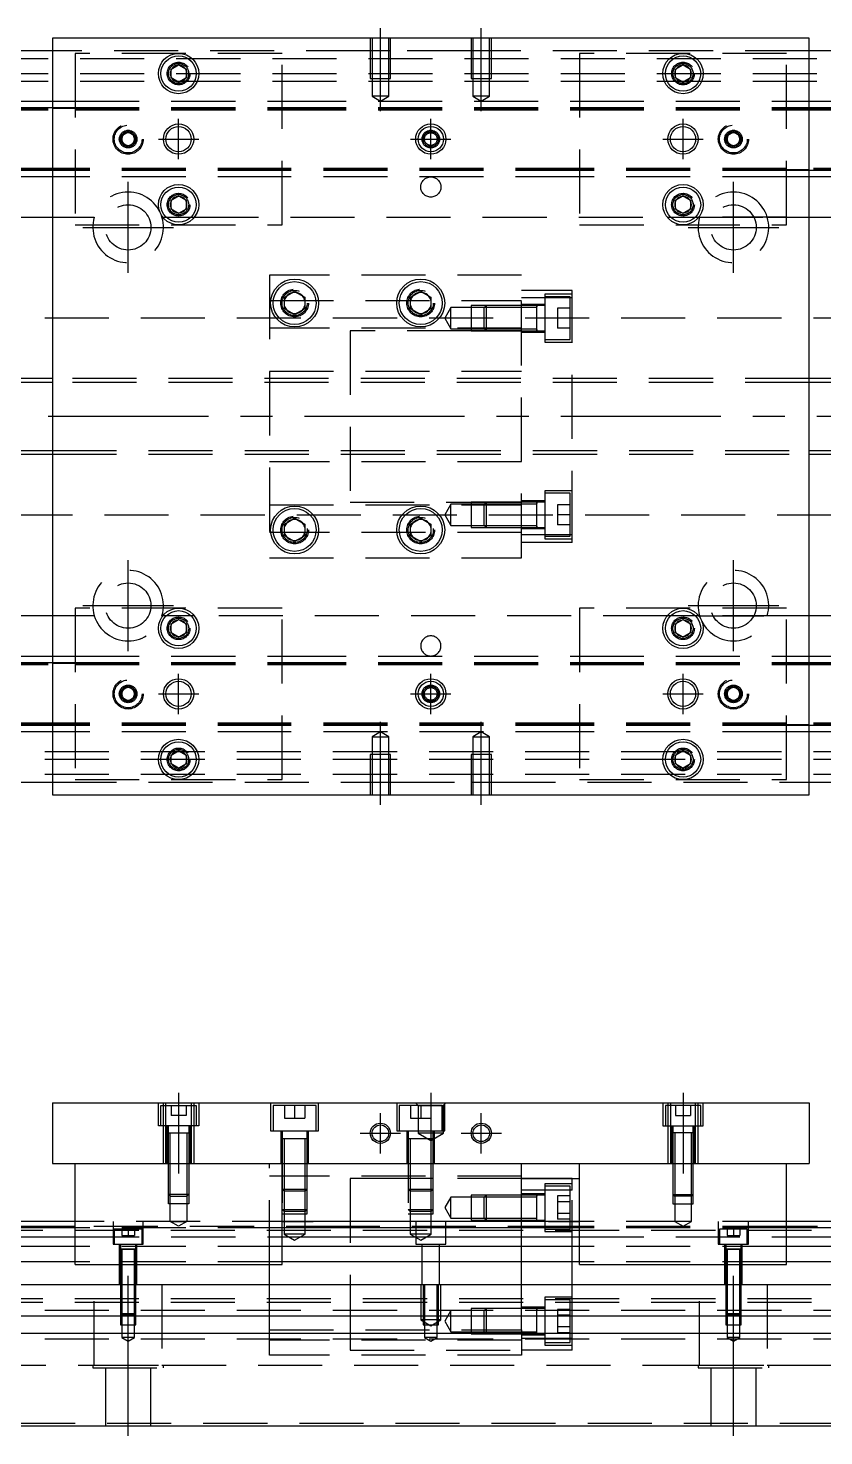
# Model space of a CAD drawing. Extents: x -10 to 728, y -248 to 77.
# Drawn here: x 180.2 to 337.9, y -202.1 to 77 of the extents above; entities that cross this region are included whole.
import ezdxf

# ---------------------------------------------------------------- set-up
doc = ezdxf.new("R2010")
doc.units = 0
doc.linetypes.add('CENTER', pattern=[50.8, 31.75, -6.35, 6.35, -6.35])
doc.linetypes.add('DASHED', pattern=[19.05, 12.7, -6.35])
doc.layers.get('0').update_dxf_attribs({"linetype": 'CONTINUOUS'})
doc.layers.add('CENTER', color=1, linetype='CENTER')

msp = doc.modelspace()

# ---------------------------------------------------------------- linework, layer by layer
at = {"color": 7, "linetype": 'CONTINUOUS'}
for p, q in [((185, 75), (185, -75)), ((335, 75), (185, 75)), ((335, -75), (335, 75)), ((185, 72.5), (0, 72.5)), ((520, 72.5), (335, 72.5)), ((208.5, 68.866026), (210, 69.73205)), ((208.5, 67.133974), (208.5, 68.866026)), ((210, 66.26795), (208.5, 67.133974)), ((210, 69.73205), (211.5, 68.866026)), ((211.5, 67.133974), (210, 66.26795)), ((211.5, 68.866026), (211.5, 67.133974)), ((308.5, 68.866026), (310, 69.73205)), ((308.5, 67.133974), (308.5, 68.866026)), ((310, 66.26795), (308.5, 67.133974)), ((310, 69.73205), (311.5, 68.866026)), ((311.5, 67.133974), (310, 66.26795)), ((311.5, 68.866026), (311.5, 67.133974)), ((0, 62.5), (185, 62.5)), ((335, 62.5), (520, 62.5)), ((0, 61.247728), (185, 61.247728)), ((335, 61.247728), (520, 61.247728)), ((185, 48.752272), (0, 48.752272)), ((185, 47.5), (0, 47.5)), ((520, 48.752272), (335, 48.752272)), ((520, 47.5), (335, 47.5)), ((208.5, 42.866026), (210, 43.73205)), ((208.5, 41.133974), (208.5, 42.866026)), ((210, 43.73205), (211.5, 42.866026)), ((211.5, 42.866026), (211.5, 41.133974)), ((308.5, 42.866026), (310, 43.73205)), ((308.5, 41.133974), (308.5, 42.866026)), ((310, 43.73205), (311.5, 42.866026)), ((311.5, 42.866026), (311.5, 41.133974)), ((86.708204, 39.5), (185, 39.5)), ((210, 40.26795), (208.5, 41.133974)), ((211.5, 41.133974), (210, 40.26795)), ((310, 40.26795), (308.5, 41.133974)), ((311.5, 41.133974), (310, 40.26795)), ((335, 39.5), (433.291796, 39.5)), ((231, 23.6547), (233, 24.809402)), ((231, 21.3453), (231, 23.6547)), ((233, 24.809402), (235, 23.6547)), ((235, 23.6547), (235, 21.3453)), ((256, 23.6547), (258, 24.809402)), ((256, 21.3453), (256, 23.6547)), ((258, 24.809402), (260, 23.6547)), ((260, 23.6547), (260, 21.3453)), ((233, 20.190598), (231, 21.3453)), ((235, 21.3453), (233, 20.190598)), ((258, 20.190598), (256, 21.3453)), ((260, 21.3453), (258, 20.190598)), ((278, 21.585572), (270.6, 21.585572)), ((270.6, 17.385572), (278, 17.385572)), ((185, 7.5), (40.5, 7.5)), ((470, 7.5), (335, 7.5)), ((40.5, -7.5), (185, -7.5)), ((335, -7.5), (470, -7.5)), ((278, -17.385572), (270.6, -17.385572)), ((231, -21.3453), (233, -20.190598)), ((231, -23.6547), (231, -21.3453)), ((233, -20.190598), (235, -21.3453)), ((235, -21.3453), (235, -23.6547)), ((256, -21.3453), (258, -20.190598)), ((256, -23.6547), (256, -21.3453)), ((258, -20.190598), (260, -21.3453)), ((260, -21.3453), (260, -23.6547)), ((270.6, -21.585572), (278, -21.585572)), ((233, -24.809402), (231, -23.6547)), ((235, -23.6547), (233, -24.809402)), ((258, -24.809402), (256, -23.6547)), ((260, -23.6547), (258, -24.809402)), ((185, -39.5), (86.708204, -39.5)), ((208.5, -41.133974), (210, -40.26795)), ((208.5, -42.866026), (208.5, -41.133974)), ((210, -40.26795), (211.5, -41.133974)), ((211.5, -41.133974), (211.5, -42.866026)), ((308.5, -41.133974), (310, -40.26795)), ((308.5, -42.866026), (308.5, -41.133974)), ((310, -40.26795), (311.5, -41.133974)), ((311.5, -41.133974), (311.5, -42.866026)), ((433.291796, -39.5), (335, -39.5)), ((210, -43.73205), (208.5, -42.866026)), ((211.5, -42.866026), (210, -43.73205)), ((310, -43.73205), (308.5, -42.866026)), ((311.5, -42.866026), (310, -43.73205)), ((0, -47.5), (185, -47.5)), ((0, -48.752272), (185, -48.752272)), ((335, -47.5), (520, -47.5)), ((335, -48.752272), (520, -48.752272)), ((185, -61.247728), (0, -61.247728)), ((520, -61.247728), (335, -61.247728)), ((185, -62.5), (0, -62.5)), ((520, -62.5), (335, -62.5)), ((208.5, -67.133974), (210, -66.26795)), ((210, -66.26795), (211.5, -67.133974)), ((308.5, -67.133974), (310, -66.26795)), ((310, -66.26795), (311.5, -67.133974)), ((208.5, -68.866026), (208.5, -67.133974)), ((210, -69.73205), (208.5, -68.866026)), ((211.5, -68.866026), (210, -69.73205)), ((211.5, -67.133974), (211.5, -68.866026)), ((308.5, -68.866026), (308.5, -67.133974)), ((310, -69.73205), (308.5, -68.866026)), ((311.5, -68.866026), (310, -69.73205)), ((311.5, -67.133974), (311.5, -68.866026)), ((0, -72.5), (185, -72.5)), ((335, -72.5), (520, -72.5)), ((185, -75), (335, -75)), ((185, -136.12), (185, -148.12)), ((185, -136.12), (335, -136.12)), ((335, -136.12), (335, -148.12)), ((185, -148.12), (335, -148.12)), ((189.5, -168.12), (189.5, -148.12)), ((230.5, -168.12), (230.5, -148.12)), ((278, -159.62), (278, -148.12)), ((289.5, -168.12), (289.5, -148.12)), ((330.5, -168.12), (330.5, -148.12)), ((278, -151.12), (289.5, -151.12)), ((189.5, -159.62), (0, -159.62)), ((189.5, -160.872272), (0, -160.872272)), ((289.5, -159.62), (230.5, -159.62)), ((289.5, -160.872272), (230.5, -160.872272)), ((520, -159.62), (330.5, -159.62)), ((520, -160.872272), (330.5, -160.872272)), ((0, -162.64668), (189.5, -162.64668)), ((189.5, -164.543076), (0, -164.543076)), ((230.5, -162.64668), (289.5, -162.64668)), ((289.5, -164.543076), (230.5, -164.543076)), ((330.5, -162.64668), (520, -162.64668)), ((520, -164.543076), (330.5, -164.543076)), ((189.5, -167.597372), (0, -167.597372)), ((189.5, -168.12), (230.5, -168.12)), ((289.5, -167.597372), (230.5, -167.597372)), ((289.5, -168.12), (330.5, -168.12)), ((520, -167.597372), (330.5, -167.597372)), ((0, -172.12), (520, -172.12)), ((520, -178.42), (0, -178.42)), ((520, -181.82), (0, -181.82)), ((0, -200.12), (520, -200.12))]:
    msp.add_line(p, q, dxfattribs=at)
at = {"color": 3, "linetype": 'DASHED'}
for p, q in [((248.000006, 75), (248.000006, 67)), ((248.35, 75), (248.35, 67)), ((251.65, 67), (251.65, 75)), ((251.999994, 67), (251.999994, 75)), ((268.000006, 75), (268.000006, 67)), ((268.35, 75), (268.35, 67)), ((271.65, 67), (271.65, 75)), ((271.999994, 67), (271.999994, 75)), ((0, 71), (520, 71)), ((248.000006, 72.5), (185, 72.5)), ((230.5, 72), (189.5, 72)), ((189.5, 72), (189.5, 38)), ((230.5, 38), (230.5, 72)), ((251.999994, 72.5), (248.000006, 72.5)), ((268.000006, 72.5), (251.999994, 72.5)), ((271.999994, 72.5), (268.000006, 72.5)), ((335, 72.5), (271.999994, 72.5)), ((330.5, 72), (289.5, 72)), ((289.5, 72), (289.5, 38)), ((330.5, 38), (330.5, 72)), ((0, 68), (520, 68)), ((211.973226, 68.326156), (212, 68)), ((248.000006, 67), (251.999994, 67)), ((248.35, 67), (248.35, 63.5)), ((251.65, 63.5), (251.65, 67)), ((268.000006, 67), (271.999994, 67)), ((268.35, 67), (268.35, 63.5)), ((271.65, 63.5), (271.65, 67)), ((308, 68), (308.023172, 68.30356)), ((0, 66.5), (520, 66.5)), ((185, 62.5), (189.5, 62.5)), ((189.5, 62.5), (230.5, 62.5)), ((230.5, 62.5), (289.5, 62.5)), ((251.65, 63.5), (248.35, 63.5)), ((248.35, 63.5), (250, 62.547372)), ((250, 62.547372), (251.65, 63.5)), ((271.65, 63.5), (268.35, 63.5)), ((268.35, 63.5), (270, 62.547372)), ((270, 62.547372), (271.65, 63.5)), ((289.5, 62.5), (330.5, 62.5)), ((330.5, 62.5), (335, 62.5)), ((0, 61.1147), (185, 61.1147)), ((0, 61.1), (189.5, 61.1)), ((0, 60.8), (189.5, 60.8)), ((185, 61.247728), (189.5, 61.247728)), ((185, 61.1147), (189.5, 61.1147)), ((189.5, 61.247728), (230.5, 61.247728)), ((189.5, 61.1147), (230.5, 61.1147)), ((189.5, 61.1), (230.5, 61.1)), ((189.5, 60.8), (230.5, 60.8)), ((230.5, 61.247728), (289.5, 61.247728)), ((230.5, 61.1147), (289.5, 61.1147)), ((230.5, 61.1), (289.5, 61.1)), ((230.5, 60.8), (289.5, 60.8)), ((289.5, 61.247728), (330.5, 61.247728)), ((289.5, 61.1147), (330.5, 61.1147)), ((289.5, 61.1), (330.5, 61.1)), ((289.5, 60.8), (330.5, 60.8)), ((330.5, 61.247728), (335, 61.247728)), ((330.5, 61.1147), (335, 61.1147)), ((330.5, 61.1), (520, 61.1)), ((330.5, 60.8), (520, 60.8)), ((335, 61.1147), (520, 61.1147)), ((198.75, 55.721688), (200, 56.443376)), ((200, 56.443376), (201.25, 55.721688)), ((318.75, 55.721688), (320, 56.443376)), ((320, 56.443376), (321.25, 55.721688)), ((198.5, 55), (198.52041, 55.24661)), ((198.75, 54.278312), (198.75, 55.721688)), ((200, 53.556624), (198.75, 54.278312)), ((201.25, 54.278312), (200, 53.556624)), ((201.25, 55.721688), (201.25, 54.278312)), ((318.5, 55), (318.52041, 55.24661)), ((318.75, 54.278312), (318.75, 55.721688)), ((320, 53.556624), (318.75, 54.278312)), ((321.25, 54.278312), (320, 53.556624)), ((321.25, 55.721688), (321.25, 54.278312)), ((189.5, 49.2), (0, 49.2)), ((189.5, 48.9), (0, 48.9)), ((185, 48.8853), (0, 48.8853)), ((189.5, 48.8853), (185, 48.8853)), ((189.5, 48.752272), (185, 48.752272)), ((189.5, 47.5), (185, 47.5)), ((230.5, 49.2), (189.5, 49.2)), ((230.5, 48.9), (189.5, 48.9)), ((230.5, 48.8853), (189.5, 48.8853)), ((230.5, 48.752272), (189.5, 48.752272)), ((230.5, 47.5), (189.5, 47.5)), ((289.5, 49.2), (230.5, 49.2)), ((289.5, 48.9), (230.5, 48.9)), ((289.5, 48.8853), (230.5, 48.8853)), ((289.5, 48.752272), (230.5, 48.752272)), ((289.5, 47.5), (230.5, 47.5)), ((330.5, 49.2), (289.5, 49.2)), ((330.5, 48.9), (289.5, 48.9)), ((330.5, 48.8853), (289.5, 48.8853)), ((330.5, 48.752272), (289.5, 48.752272)), ((330.5, 47.5), (289.5, 47.5)), ((520, 49.2), (330.5, 49.2)), ((520, 48.9), (330.5, 48.9)), ((335, 48.8853), (330.5, 48.8853)), ((335, 48.752272), (330.5, 48.752272)), ((335, 47.5), (330.5, 47.5)), ((520, 48.8853), (335, 48.8853)), ((211.973226, 42.326156), (212, 42)), ((311.973226, 42.326156), (312, 42)), ((185, 39.5), (193.291796, 39.5)), ((206.708204, 39.5), (206.877502, 39.5)), ((206.877502, 39.5), (207.55051, 39.5)), ((207.55051, 39.5), (212.44949, 39.5)), ((212.44949, 39.5), (213.122498, 39.5)), ((213.122498, 39.5), (306.877502, 39.5)), ((306.877502, 39.5), (307.55051, 39.5)), ((307.55051, 39.5), (312.44949, 39.5)), ((312.44949, 39.5), (313.122498, 39.5)), ((313.122498, 39.5), (330.5, 39.5)), ((330.5, 39.5), (313.291796, 39.5)), ((326.708204, 39.5), (335, 39.5)), ((189.5, 38), (230.5, 38)), ((289.5, 38), (330.5, 38)), ((228, 28), (228, -28)), ((278, 28), (228, 28)), ((278, -28), (278, 28)), ((228, 23), (278, 23)), ((230.5, 22.5), (230.512884, 22.753488)), ((255.5, 22.5), (255.52689, 22.865682)), ((288, 25), (278, 25)), ((288, 23.49468), (278, 23.49468)), ((282.6, 24.235572), (282.6, 14.735572)), ((288, 24.235572), (282.6, 24.235572)), ((287.6, 23.735572), (282.6, 23.735572)), ((287.6, 15.235572), (287.6, 23.735572)), ((288, 23.49468), (288, 25)), ((288, -23.49468), (288, 23.49468)), ((264, 21.585572), (262.787564, 19.485572)), ((264, 17.385572), (264, 21.585572)), ((268, 21.585572), (264, 21.585572)), ((268, 21.985566), (268, 16.985576)), ((271, 21.985566), (268, 21.985566)), ((270.6, 21.585572), (268, 21.585572)), ((271, 21.985572), (270.6, 21.585572)), ((270.6, 17.385572), (270.6, 21.585572)), ((278, 21.585572), (270.6, 21.585572)), ((271, 21.985572), (271, 16.985572)), ((278, 21.985566), (271, 21.985566)), ((282.6, 22.235572), (278, 22.235572)), ((281.005, 21.985572), (278, 21.98557)), ((281, 21.585572), (278, 21.585572)), ((282.6, 21.985572), (280.995, 21.985572)), ((281, 16.985566), (281, 21.985576)), ((281, 21.585572), (281, 21.985576)), ((281, 21.728174), (281, 21.985572)), ((281, 21.985572), (281, 21.728122)), ((281, 17.24302), (281, 21.728174)), ((281, 17.385572), (281, 21.585572)), ((285.1, 21.485572), (285.1, 19.485572)), ((287.6, 21.485572), (285.1, 21.485572)), ((520, 19.5), (61.969694, 19.5)), ((278, 17.5), (228, 17.5)), ((244, 17), (244, -17)), ((268, 17), (244, 17)), ((262.787564, 19.485572), (264, 17.385572)), ((264, 17.385572), (268, 17.385572)), ((268, 17.385572), (270.6, 17.385572)), ((278, 17), (268, 17)), ((268, 16.985576), (271, 16.985576)), ((270.6, 17.385572), (271, 16.985572)), ((270.6, 17.385572), (278, 17.385572)), ((271, 16.985576), (278, 16.985576)), ((278, 17.385572), (281, 17.385572)), ((278, 16.985574), (281.005, 16.985572)), ((280.995, 16.985572), (282.6, 16.985572)), ((281, 16.985566), (281, 17.385572)), ((281, 17.243038), (281, 16.985572)), ((281, 16.985572), (281, 17.24302)), ((287.6, 19.485572), (285.1, 19.485572)), ((285.1, 19.485572), (285.1, 17.485572)), ((287.6, 17.485572), (285.1, 17.485572)), ((278, 16.735572), (282.6, 16.735572)), ((282.6, 15.235572), (287.6, 15.235572)), ((282.6, 14.735572), (288, 14.735572)), ((228, 9), (278, 9)), ((335, 7.5), (185, 7.5)), ((335, 6.75), (185, 6.75)), ((185, -6.75), (335, -6.75)), ((185, -7.5), (335, -7.5)), ((278, -9), (228, -9)), ((282.6, -16.735572), (278, -16.735572)), ((282.6, -14.735572), (282.6, -24.235572)), ((288, -14.735572), (282.6, -14.735572)), ((287.6, -15.235572), (282.6, -15.235572)), ((287.6, -23.735572), (287.6, -15.235572)), ((61.969694, -19.5), (520, -19.5)), ((228, -17.5), (278, -17.5)), ((244, -17), (268, -17)), ((264, -17.385572), (262.787564, -19.485572)), ((262.787564, -19.485572), (264, -21.585572)), ((264, -21.585572), (264, -17.385572)), ((268, -17.385572), (264, -17.385572)), ((268, -16.985576), (268, -21.985566)), ((271, -16.985576), (268, -16.985576)), ((268, -17), (278, -17)), ((270.6, -17.385572), (268, -17.385572)), ((271, -16.985572), (270.6, -17.385572)), ((270.6, -21.585572), (270.6, -17.385572)), ((278, -17.385572), (270.6, -17.385572)), ((271, -16.985572), (271, -21.985572)), ((278, -16.985576), (271, -16.985576)), ((281.005, -16.985572), (278, -16.985574)), ((281, -17.385572), (278, -17.385572)), ((282.6, -16.985572), (280.995, -16.985572)), ((281, -21.985576), (281, -16.985566)), ((281, -21.985576), (281, -16.985566)), ((281, -17.385572), (281, -16.985566)), ((281, -17.24297), (281, -16.985572)), ((281, -16.985572), (281, -17.24302)), ((281, -21.728122), (281, -17.24297)), ((281, -21.585572), (281, -17.385572)), ((285.1, -17.485572), (285.1, -19.485572)), ((287.6, -17.485572), (285.1, -17.485572)), ((287.6, -19.485572), (285.1, -19.485572)), ((285.1, -19.485572), (285.1, -21.485572)), ((235.483582, -22.213962), (235.5, -22.5)), ((260.483582, -22.213962), (260.5, -22.5)), ((264, -21.585572), (268, -21.585572)), ((268, -21.585572), (270.6, -21.585572)), ((268, -21.985566), (271, -21.985566)), ((270.6, -21.585572), (271, -21.985572)), ((270.6, -21.585572), (278, -21.585572)), ((271, -21.985566), (278, -21.985566)), ((278, -21.585572), (281, -21.585572)), ((278, -21.98557), (281.005, -21.985572)), ((278, -22.235572), (282.6, -22.235572)), ((280.995, -21.985572), (282.6, -21.985572)), ((281, -21.985576), (281, -21.585572)), ((281, -21.728104), (281, -21.985572)), ((281, -21.985572), (281, -21.728122)), ((287.6, -21.485572), (285.1, -21.485572)), ((278, -23), (228, -23)), ((288, -23.49468), (278, -23.49468)), ((288, -25), (278, -25)), ((282.6, -23.735572), (287.6, -23.735572)), ((282.6, -24.235572), (288, -24.235572)), ((288, -25), (288, -23.49468)), ((228, -28), (278, -28)), ((189.5, -38), (189.5, -72)), ((230.5, -38), (189.5, -38)), ((230.5, -72), (230.5, -38)), ((289.5, -38), (289.5, -72)), ((330.5, -38), (289.5, -38)), ((330.5, -72), (330.5, -38)), ((193.291796, -39.5), (185, -39.5)), ((206.877502, -39.5), (206.708204, -39.5)), ((207.55051, -39.5), (206.877502, -39.5)), ((212.44949, -39.5), (207.55051, -39.5)), ((211.973226, -41.673844), (212, -42)), ((213.122498, -39.5), (212.44949, -39.5)), ((306.877502, -39.5), (213.122498, -39.5)), ((307.55051, -39.5), (306.877502, -39.5)), ((312.44949, -39.5), (307.55051, -39.5)), ((308, -42), (308.030168, -41.653934)), ((313.122498, -39.5), (312.44949, -39.5)), ((330.5, -39.5), (313.122498, -39.5)), ((313.291796, -39.5), (330.5, -39.5)), ((335, -39.5), (326.708204, -39.5)), ((0, -48.8853), (185, -48.8853)), ((0, -48.9), (189.5, -48.9)), ((0, -49.2), (189.5, -49.2)), ((185, -47.5), (189.5, -47.5)), ((185, -48.752272), (189.5, -48.752272)), ((185, -48.8853), (189.5, -48.8853)), ((189.5, -47.5), (230.5, -47.5)), ((189.5, -48.752272), (230.5, -48.752272)), ((189.5, -48.8853), (230.5, -48.8853)), ((189.5, -48.9), (230.5, -48.9)), ((189.5, -49.2), (230.5, -49.2)), ((230.5, -47.5), (289.5, -47.5)), ((230.5, -48.752272), (289.5, -48.752272)), ((230.5, -48.8853), (289.5, -48.8853)), ((230.5, -48.9), (289.5, -48.9)), ((230.5, -49.2), (289.5, -49.2)), ((289.5, -47.5), (330.5, -47.5)), ((289.5, -48.752272), (330.5, -48.752272)), ((289.5, -48.8853), (330.5, -48.8853)), ((289.5, -48.9), (330.5, -48.9)), ((289.5, -49.2), (330.5, -49.2)), ((330.5, -47.5), (335, -47.5)), ((330.5, -48.752272), (335, -48.752272)), ((330.5, -48.8853), (335, -48.8853)), ((330.5, -48.9), (520, -48.9)), ((330.5, -49.2), (520, -49.2)), ((335, -48.8853), (520, -48.8853)), ((198.5, -55), (198.52041, -54.75339)), ((198.75, -54.278312), (200, -53.556624)), ((198.75, -55.721688), (198.75, -54.278312)), ((200, -56.443376), (198.75, -55.721688)), ((200, -53.556624), (201.25, -54.278312)), ((201.25, -55.721688), (200, -56.443376)), ((201.25, -54.278312), (201.25, -55.721688)), ((318.75, -54.278312), (320, -53.556624)), ((318.75, -55.721688), (318.75, -54.278312)), ((320, -56.443376), (318.75, -55.721688)), ((320, -53.556624), (321.25, -54.278312)), ((321.25, -55.721688), (320, -56.443376)), ((321.25, -54.278312), (321.25, -55.721688)), ((321.477374, -54.74045), (321.5, -55)), ((189.5, -60.8), (0, -60.8)), ((189.5, -61.1), (0, -61.1)), ((185, -61.1147), (0, -61.1147)), ((189.5, -61.1147), (185, -61.1147)), ((189.5, -61.247728), (185, -61.247728)), ((230.5, -60.8), (189.5, -60.8)), ((230.5, -61.1), (189.5, -61.1)), ((230.5, -61.1147), (189.5, -61.1147)), ((230.5, -61.247728), (189.5, -61.247728)), ((289.5, -60.8), (230.5, -60.8)), ((289.5, -61.1), (230.5, -61.1)), ((289.5, -61.1147), (230.5, -61.1147)), ((289.5, -61.247728), (230.5, -61.247728)), ((330.5, -60.8), (289.5, -60.8)), ((330.5, -61.1), (289.5, -61.1)), ((330.5, -61.1147), (289.5, -61.1147)), ((330.5, -61.247728), (289.5, -61.247728)), ((520, -60.8), (330.5, -60.8)), ((520, -61.1), (330.5, -61.1)), ((335, -61.1147), (330.5, -61.1147)), ((335, -61.247728), (330.5, -61.247728)), ((520, -61.1147), (335, -61.1147)), ((189.5, -62.5), (185, -62.5)), ((230.5, -62.5), (189.5, -62.5)), ((289.5, -62.5), (230.5, -62.5)), ((250, -62.547372), (248.35, -63.5)), ((248.35, -63.5), (250, -63.5)), ((248.35, -63.5), (248.35, -67)), ((251.65, -63.5), (250, -62.547372)), ((250, -63.5), (251.65, -63.5)), ((251.65, -67), (251.65, -63.5)), ((270, -62.547372), (268.35, -63.5)), ((268.35, -63.5), (270, -63.5)), ((268.35, -63.5), (268.35, -67)), ((271.65, -63.5), (270, -62.547372)), ((270, -63.5), (271.65, -63.5)), ((271.65, -67), (271.65, -63.5)), ((330.5, -62.5), (289.5, -62.5)), ((335, -62.5), (330.5, -62.5)), ((520, -66.5), (0, -66.5)), ((520, -68), (0, -68)), ((208, -68), (208.023172, -67.69644)), ((251.999994, -67), (248.000006, -67)), ((248.000006, -67), (248.000006, -75)), ((248.35, -67), (248.35, -75)), ((251.65, -75), (251.65, -67)), ((251.999994, -75), (251.999994, -67)), ((271.999994, -67), (268.000006, -67)), ((268.000006, -67), (268.000006, -75)), ((268.35, -67), (268.35, -75)), ((271.65, -75), (271.65, -67)), ((271.999994, -75), (271.999994, -67)), ((308, -68), (308.023172, -67.69644)), ((520, -71), (0, -71)), ((185, -72.5), (248.000006, -72.5)), ((189.5, -72), (230.5, -72)), ((248.000006, -72.5), (251.999994, -72.5)), ((251.999994, -72.5), (268.000006, -72.5)), ((268.000006, -72.5), (271.999994, -72.5)), ((271.999994, -72.5), (335, -72.5)), ((289.5, -72), (330.5, -72)), ((206, -140.62), (206, -136.12)), ((206.5, -136.62), (213.5, -136.62)), ((206.5, -140.62), (206.5, -136.62)), ((207.000006, -136.62), (207.000006, -136.12)), ((207.000006, -140.62), (207.000006, -136.62)), ((207.5, -148.12), (207.5, -136.12)), ((208.5, -136.62), (208.5, -138.62)), ((210, -136.62), (210, -138.62)), ((211.5, -136.62), (211.5, -138.62)), ((212.5, -136.12), (212.5, -148.12)), ((212.999994, -136.12), (212.999994, -136.62)), ((212.999994, -136.62), (212.999994, -140.62)), ((213.5, -136.62), (213.5, -140.62)), ((214, -136.12), (214, -140.62)), ((228.25, -136.12), (228.25, -141.62)), ((237.25, -136.62), (228.75, -136.62)), ((228.75, -136.62), (228.75, -141.62)), ((231, -136.62), (231, -139.12)), ((233, -136.62), (233, -139.12)), ((235, -136.62), (235, -139.12)), ((237.25, -141.62), (237.25, -136.62)), ((237.75, -141.62), (237.75, -136.12)), ((253.25, -136.12), (253.25, -141.62)), ((262.25, -136.62), (253.75, -136.62)), ((253.75, -136.62), (253.75, -141.62)), ((256, -136.62), (256, -139.12)), ((257.5, -136.62), (257, -136.12)), ((257.5, -136.62), (257.5, -142.12)), ((257.5, -136.62), (262.5, -136.62)), ((258, -136.62), (258, -139.12)), ((260, -136.62), (260, -139.12)), ((262.25, -141.62), (262.25, -136.62)), ((262.5, -136.62), (263, -136.12)), ((262.5, -142.12), (262.5, -136.62)), ((262.75, -141.62), (262.75, -136.12)), ((306, -136.12), (306, -140.62)), ((313.5, -136.62), (306.5, -136.62)), ((306.5, -136.62), (306.5, -140.62)), ((307.000006, -136.12), (307.000006, -136.62)), ((307.000006, -136.62), (307.000006, -140.62)), ((307.5, -136.12), (307.5, -148.12)), ((308.5, -136.62), (308.5, -138.62)), ((310, -136.62), (310, -138.62)), ((311.5, -136.62), (311.5, -138.62)), ((312.5, -148.12), (312.5, -136.12)), ((312.999994, -136.62), (312.999994, -136.12)), ((312.999994, -140.62), (312.999994, -136.62)), ((313.5, -140.62), (313.5, -136.62)), ((314, -140.62), (314, -136.12)), ((210, -138.62), (208.5, -138.62)), ((211.5, -138.62), (210, -138.62)), ((231, -139.12), (233, -139.12)), ((233, -139.12), (235, -139.12)), ((256, -139.12), (258, -139.12)), ((258, -139.12), (260, -139.12)), ((308.5, -138.62), (310, -138.62)), ((310, -138.62), (311.5, -138.62)), ((214, -140.62), (206, -140.62)), ((207.000006, -148.12), (207.000006, -140.62)), ((207.75, -148.12), (207.75, -140.62)), ((207.999994, -142.02), (212.000006, -142.02)), ((207.999994, -142.02), (212.000006, -142.02)), ((207.999994, -142.02), (212.000006, -142.02)), ((208, -142.02), (208, -140.62)), ((208, -142.02), (208, -142.015)), ((208, -142.02), (208.216668, -142.02)), ((208, -142.025), (208, -142.02)), ((208, -148.12), (208, -142.02)), ((208.216668, -142.02), (211.783292, -142.02)), ((208.35, -148.12), (208.35, -142.02)), ((211.65, -142.02), (211.65, -148.12)), ((211.783292, -142.02), (212, -142.02)), ((212, -140.62), (212, -142.02)), ((212, -142.015), (212, -142.02)), ((212, -142.02), (212, -142.025)), ((212, -142.02), (212, -148.12)), ((212.25, -140.62), (212.25, -148.12)), ((212.999994, -140.62), (212.999994, -148.12)), ((228.25, -141.62), (237.75, -141.62)), ((230.25, -141.62), (230.25, -148.12)), ((230.5, -141.62), (230.5, -143.22)), ((235.5, -143.22), (235.5, -141.62)), ((235.75, -148.12), (235.75, -141.62)), ((253.25, -141.62), (262.75, -141.62)), ((255.25, -141.62), (255.25, -148.12)), ((255.5, -141.62), (255.5, -143.22)), ((262.5, -142.12), (257.5, -142.12)), ((257.5, -142.12), (260, -143.563376)), ((260, -143.563376), (262.5, -142.12)), ((260.5, -143.22), (260.5, -141.62)), ((260.75, -148.12), (260.75, -141.62)), ((306, -140.62), (314, -140.62)), ((307.000006, -140.62), (307.000006, -148.12)), ((307.75, -140.62), (307.75, -148.12)), ((312.000006, -142.02), (307.999994, -142.02)), ((312.000006, -142.02), (307.999994, -142.02)), ((312.000006, -142.02), (307.999994, -142.02)), ((308, -140.62), (308, -142.02)), ((308, -142.015), (308, -142.02)), ((308.216708, -142.02), (308, -142.02)), ((308, -142.02), (308, -142.025)), ((308, -142.02), (308, -148.12)), ((311.783332, -142.02), (308.216708, -142.02)), ((308.35, -142.02), (308.35, -148.12)), ((311.65, -148.12), (311.65, -142.02)), ((312, -142.02), (311.783332, -142.02)), ((312, -142.02), (312, -140.62)), ((312, -142.02), (312, -142.015)), ((312, -142.025), (312, -142.02)), ((312, -148.12), (312, -142.02)), ((312.25, -148.12), (312.25, -140.62)), ((312.999994, -148.12), (312.999994, -140.62)), ((235.500006, -143.22), (230.499994, -143.22)), ((230.5, -143.215), (230.5, -143.22)), ((230.757468, -143.22), (230.5, -143.22)), ((230.5, -143.22), (230.5, -143.225)), ((230.5, -143.22), (230.500006, -158.12)), ((235.242552, -143.22), (230.757468, -143.22)), ((230.9, -143.22), (230.9, -148.12)), ((235.1, -148.12), (235.1, -143.22)), ((235.5, -143.22), (235.242552, -143.22)), ((235.5, -143.22), (235.5, -143.215)), ((235.5, -143.225), (235.5, -143.22)), ((235.5, -148.12), (235.5, -143.22)), ((260.500006, -143.22), (255.499994, -143.22)), ((255.5, -143.215), (255.5, -143.22)), ((255.757468, -143.22), (255.5, -143.22)), ((255.5, -143.22), (255.5, -143.225)), ((255.5, -143.22), (255.500006, -158.12)), ((260.242552, -143.22), (255.757468, -143.22)), ((255.9, -143.22), (255.9, -148.12)), ((260.1, -148.12), (260.1, -143.22)), ((260.5, -143.22), (260.242552, -143.22)), ((260.5, -143.22), (260.5, -143.215)), ((260.5, -143.225), (260.5, -143.22)), ((260.5, -148.12), (260.5, -143.22)), ((208, -154.27), (208, -148.12)), ((208.000006, -154.270006), (208.000006, -148.12)), ((208.35, -154.62), (208.35, -148.12)), ((211.65, -148.12), (211.65, -154.62)), ((211.999994, -148.12), (211.999994, -154.270006)), ((212, -148.12), (212, -154.27)), ((228, -168.12), (228, -148.12)), ((278, -150.62), (228, -150.62)), ((230.9, -148.12), (230.9, -153.62)), ((235.1, -153.62), (235.1, -148.12)), ((235.499994, -153.220006), (235.499994, -148.12)), ((235.5, -153.22), (235.5, -148.12)), ((255.9, -148.12), (255.9, -153.62)), ((260.1, -153.62), (260.1, -148.12)), ((260.499994, -153.220006), (260.499994, -148.12)), ((260.5, -153.22), (260.5, -148.12)), ((308, -148.12), (308, -154.27)), ((308.000006, -148.12), (308.000006, -154.270006)), ((308.35, -148.12), (308.35, -154.62)), ((311.65, -154.62), (311.65, -148.12)), ((311.999994, -154.270006), (311.999994, -148.12)), ((312, -154.27), (312, -148.12)), ((230.5, -153.22), (235.5, -153.22)), ((230.5, -153.22), (230.9, -153.62)), ((235.1, -153.62), (235.5, -153.22)), ((235.499994, -158.12), (235.499994, -153.220006)), ((244, -151.12), (244, -181.82)), ((255.5, -151.12), (244, -151.12)), ((255.9, -151.12), (255.5, -151.12)), ((255.5, -153.22), (260.5, -153.22)), ((255.5, -153.22), (255.9, -153.62)), ((260.1, -151.12), (255.9, -151.12)), ((260.5, -151.12), (260.1, -151.12)), ((260.1, -153.62), (260.5, -153.22)), ((260.499994, -158.12), (260.499994, -153.220006)), ((278, -151.12), (260.5, -151.12)), ((283, -151.12), (278, -151.12)), ((283, -153.423062), (278, -153.423062)), ((282.6, -152.12), (282.6, -161.62)), ((288, -152.12), (282.6, -152.12)), ((283, -152.62), (282.6, -152.62)), ((283.35, -151.12), (283, -151.12)), ((283.35, -152.62), (283, -152.62)), ((283.35, -153.423062), (283, -153.423062)), ((286.65, -151.12), (283.35, -151.12)), ((286.65, -152.62), (283.35, -152.62)), ((286.65, -153.423062), (283.35, -153.423062)), ((287, -151.12), (286.65, -151.12)), ((287, -152.62), (286.65, -152.62)), ((287, -153.423062), (286.65, -153.423062)), ((288, -151.12), (287, -151.12)), ((287.6, -152.62), (287, -152.62)), ((288, -153.423062), (287, -153.423062)), ((287.6, -161.12), (287.6, -152.62)), ((288, -153.423062), (288, -151.12)), ((288, -168.12), (288, -153.423062)), ((212, -154.27), (208, -154.27)), ((208.35, -154.62), (208, -154.27)), ((208.000006, -156.12), (208.000006, -154.270006)), ((211.999994, -156.12), (208.000006, -156.12)), ((208.35, -154.62), (211.65, -154.62)), ((208.35, -156.12), (208.35, -154.62)), ((208.35, -159.62), (208.35, -156.12)), ((212, -154.27), (211.65, -154.62)), ((211.65, -154.62), (211.65, -156.12)), ((211.65, -156.12), (211.65, -159.62)), ((211.999994, -154.270006), (211.999994, -156.12)), ((235.1, -153.62), (230.9, -153.62)), ((230.9, -153.62), (230.9, -158.12)), ((235.1, -158.12), (235.1, -153.62)), ((260.1, -153.62), (255.9, -153.62)), ((255.9, -153.62), (255.9, -158.12)), ((260.1, -158.12), (260.1, -153.62)), ((264, -154.77), (262.787564, -156.87)), ((264, -158.97), (264, -154.77)), ((268, -154.77), (264, -154.77)), ((268, -154.370006), (268, -159.369994)), ((270.999994, -154.370006), (268, -154.370006)), ((270.6, -154.77), (268, -154.77)), ((271, -154.37), (270.6, -154.77)), ((270.6, -158.97), (270.6, -154.77)), ((278, -154.77), (270.6, -154.77)), ((278, -154.370006), (270.999994, -154.370006)), ((271, -154.37), (271, -159.37)), ((278, -154.37), (271, -154.37)), ((282.6, -154.12), (278, -154.12)), ((281.005, -154.37), (278, -154.37)), ((281, -154.77), (278, -154.77)), ((282.6, -154.37), (280.995, -154.37)), ((281, -154.77), (281, -154.369994)), ((281, -156.87), (281, -154.369994)), ((281, -159.370006), (281, -154.369994)), ((281, -154.627468), (281, -154.37)), ((281, -154.37), (281, -154.627448)), ((281, -154.627468), (281, -154.37)), ((281, -156.719954), (281, -154.627468)), ((281, -158.97), (281, -154.77)), ((285.1, -154.560598), (285.1, -155.7153)), ((287.6, -154.560598), (285.1, -154.560598)), ((285.1, -155.7153), (285.1, -158.0247)), ((287.6, -155.7153), (285.1, -155.7153)), ((308, -154.27), (312, -154.27)), ((308, -154.27), (308.35, -154.62)), ((308.000006, -154.270006), (308.000006, -156.12)), ((308.000006, -156.12), (311.999994, -156.12)), ((311.65, -154.62), (308.35, -154.62)), ((308.35, -154.62), (308.35, -156.12)), ((308.35, -156.12), (308.35, -159.62)), ((311.65, -154.62), (312, -154.27)), ((311.65, -156.12), (311.65, -154.62)), ((311.65, -159.62), (311.65, -156.12)), ((311.999994, -156.12), (311.999994, -154.270006)), ((230.5, -157.22), (235.5, -157.22)), ((230.5, -157.22), (230.9, -157.62)), ((230.500006, -158.12), (235.499994, -158.12)), ((235.1, -157.62), (230.9, -157.62)), ((230.9, -158.12), (230.9, -162.12)), ((235.1, -157.62), (235.5, -157.22)), ((235.1, -162.12), (235.1, -158.12)), ((255.5, -157.22), (260.5, -157.22)), ((255.5, -157.22), (255.9, -157.62)), ((255.500006, -158.12), (260.499994, -158.12)), ((260.1, -157.62), (255.9, -157.62)), ((255.9, -158.12), (255.9, -162.12)), ((260.1, -157.62), (260.5, -157.22)), ((260.1, -162.12), (260.1, -158.12)), ((262.787564, -156.87), (264, -158.97)), ((264, -158.97), (268, -158.97)), ((268, -158.97), (270.6, -158.97)), ((270.6, -158.97), (278, -158.97)), ((270.6, -158.97), (271, -159.37)), ((270.6, -158.97), (278, -158.97)), ((278, -158.97), (281, -158.97)), ((281, -159.112552), (281, -156.719954)), ((281, -159.370006), (281, -158.97)), ((287.6, -158.0247), (285.1, -158.0247)), ((285.1, -158.0247), (285.1, -159.179402)), ((37.0075, -161.37), (470.0025, -161.37)), ((189.5, -160.62), (40.5, -160.62)), ((233.35, -159.62), (189.5, -159.62)), ((244, -160.62), (189.5, -160.62)), ((230.5, -160.872272), (189.5, -160.872272)), ((197, -159.62), (197, -164.12)), ((202.75, -161.12), (197.25, -161.12)), ((197.25, -161.12), (197.25, -164.12)), ((198.75, -161.12), (198.75, -162.42)), ((200, -161.12), (200, -162.42)), ((201.25, -161.12), (201.25, -162.42)), ((202.75, -164.12), (202.75, -161.12)), ((203, -164.12), (203, -159.62)), ((208.35, -159.62), (211.65, -159.62)), ((210, -160.572628), (208.35, -159.62)), ((211.65, -159.62), (210, -160.572628)), ((230.5, -159.62), (236.65, -159.62)), ((236.65, -159.62), (233.35, -159.62)), ((288, -160.62), (244, -160.62)), ((257, -159.62), (257, -164.12)), ((263, -164.12), (263, -159.62)), ((268, -159.369994), (271, -159.369994)), ((271, -159.369994), (278, -159.369994)), ((271, -159.37), (278, -159.369998)), ((278, -159.369998), (281.005, -159.37)), ((278, -172.12), (278, -159.62)), ((280.995, -159.37), (282.6, -159.37)), ((281, -159.37), (281, -159.112552)), ((282.6, -161.12), (287.6, -161.12)), ((282.6, -161.62), (288, -161.62)), ((283.35, -159.62), (289.5, -159.62)), ((287.6, -159.179402), (285.1, -159.179402)), ((330.5, -159.62), (286.65, -159.62)), ((330.5, -160.62), (288, -160.62)), ((330.5, -160.872272), (289.5, -160.872272)), ((311.65, -159.62), (308.35, -159.62)), ((308.35, -159.62), (310, -160.572628)), ((310, -160.572628), (311.65, -159.62)), ((317, -159.62), (317, -164.12)), ((322.75, -161.12), (317.25, -161.12)), ((317.25, -161.12), (317.25, -164.12)), ((318.75, -161.12), (318.75, -162.42)), ((320, -161.12), (320, -162.42)), ((321.25, -161.12), (321.25, -162.42)), ((322.75, -164.12), (322.75, -161.12)), ((323, -164.12), (323, -159.62)), ((470.005, -160.62), (330.5, -160.62)), ((189.5, -162.64668), (230.5, -162.64668)), ((230.5, -164.543076), (189.5, -164.543076)), ((197, -164.12), (203, -164.12)), ((198.25, -164.12), (198.25, -172.12)), ((198.5, -164.12), (198.5, -165.12)), ((198.75, -162.42), (200, -162.42)), ((200, -162.42), (201.25, -162.42)), ((201.5, -165.12), (201.5, -164.12)), ((201.75, -172.12), (201.75, -164.12)), ((235.1, -162.12), (230.9, -162.12)), ((230.9, -162.12), (233, -163.332436)), ((233, -163.332436), (235.1, -162.12)), ((260.1, -162.12), (255.9, -162.12)), ((255.9, -162.12), (258, -163.332436)), ((257, -164.12), (263, -164.12)), ((258, -163.332436), (260.1, -162.12)), ((258.25, -164.12), (258.25, -172.12)), ((261.75, -172.12), (261.75, -164.12)), ((289.5, -162.64668), (330.5, -162.64668)), ((330.5, -164.543076), (289.5, -164.543076)), ((317, -164.12), (323, -164.12)), ((318.25, -164.12), (318.25, -172.12)), ((318.5, -164.12), (318.5, -165.12)), ((318.75, -162.42), (320, -162.42)), ((320, -162.42), (321.25, -162.42)), ((321.5, -165.12), (321.5, -164.12)), ((321.75, -172.12), (321.75, -164.12)), ((201.500006, -165.12), (198.499994, -165.12)), ((199.998804, -165.12), (198.499994, -165.12)), ((201.500006, -165.12), (198.499994, -165.12)), ((198.5, -165.115), (198.5, -165.12)), ((198.5, -165.12), (198.62467, -165.12)), ((198.624678, -165.12), (198.5, -165.12)), ((198.5, -165.12), (198.5, -165.125)), ((198.5, -165.12), (198.5, -172.12)), ((198.62467, -165.12), (201.375392, -165.12)), ((199.998804, -165.12), (198.624678, -165.12)), ((198.75, -165.12), (198.75, -172.12)), ((201.500006, -165.12), (199.998804, -165.12)), ((201.37533, -165.12), (199.998804, -165.12)), ((201.25, -172.12), (201.25, -165.12)), ((201.5, -165.12), (201.37533, -165.12)), ((201.375392, -165.12), (201.5, -165.12)), ((201.5, -165.12), (201.5, -165.115)), ((201.5, -165.125), (201.5, -165.12)), ((201.5, -172.12), (201.5, -165.12)), ((321.500006, -165.12), (318.499994, -165.12)), ((319.998804, -165.12), (318.499994, -165.12)), ((318.5, -165.115), (318.5, -165.12)), ((318.5, -165.12), (318.62467, -165.12)), ((318.624678, -165.12), (318.5, -165.12)), ((318.5, -165.12), (318.5, -172.12)), ((318.5, -165.12), (318.5, -165.125)), ((318.62467, -165.12), (321.375392, -165.12)), ((319.998804, -165.12), (318.624678, -165.12)), ((318.75, -165.12), (318.75, -172.12)), ((321.500006, -165.12), (319.998804, -165.12)), ((321.37533, -165.12), (319.998804, -165.12)), ((321.25, -172.12), (321.25, -165.12)), ((321.5, -165.12), (321.37533, -165.12)), ((321.375392, -165.12), (321.5, -165.12)), ((321.5, -165.12), (321.5, -165.115)), ((321.5, -172.12), (321.5, -165.12)), ((321.5, -165.125), (321.5, -165.12)), ((230.5, -167.597372), (189.5, -167.597372)), ((228, -172.12), (228, -168.12)), ((288, -172.12), (288, -168.12)), ((330.5, -167.597372), (289.5, -167.597372)), ((193.291796, -188.12), (193.291796, -172.12)), ((198.5, -172.12), (198.5, -177.87)), ((198.500006, -172.12), (198.500002, -177.87)), ((198.75, -172.12), (198.75, -178.12)), ((201.25, -178.12), (201.25, -172.12)), ((201.499998, -177.87), (201.499994, -172.12)), ((201.5, -177.87), (201.5, -172.12)), ((206.708204, -172.12), (206.708204, -188.12)), ((228, -178.42), (228, -172.12)), ((258, -172.12), (258, -179.12)), ((258.500006, -172.12), (258.500006, -178.42)), ((258.75, -172.12), (258.75, -180.12)), ((261.25, -180.12), (261.25, -172.12)), ((261.499994, -178.42), (261.499994, -172.12)), ((262, -179.12), (262, -172.12)), ((278, -178.42), (278, -172.12)), ((288, -178.42), (288, -172.12)), ((313.291796, -188.12), (313.291796, -172.12)), ((318.5, -172.12), (318.5, -177.87)), ((318.500006, -172.12), (318.500002, -177.87)), ((318.75, -172.12), (318.75, -178.12)), ((321.25, -178.12), (321.25, -172.12)), ((321.499998, -177.87), (321.499994, -172.12)), ((321.5, -177.87), (321.5, -172.12)), ((326.708204, -172.12), (326.708204, -188.12)), ((37.0075, -174.87), (470.0025, -174.87)), ((37.0075, -175.62), (470.0025, -175.62)), ((282.6, -174.62), (282.6, -184.12)), ((288, -174.62), (282.6, -174.62)), ((287.6, -175.12), (282.6, -175.12)), ((287.6, -178.42), (287.6, -175.12)), ((520, -177.27), (0, -177.27)), ((198.5, -177.87), (201.5, -177.87)), ((198.5, -177.87), (198.75, -178.12)), ((198.500002, -177.87), (198.500006, -178.42)), ((198.500006, -178.42), (198.500006, -180.12)), ((201.25, -178.12), (198.75, -178.12)), ((198.75, -178.12), (198.75, -180.12)), ((201.25, -178.12), (201.5, -177.87)), ((201.25, -180.12), (201.25, -178.12)), ((201.499994, -178.42), (201.499998, -177.87)), ((201.499994, -180.12), (201.499994, -178.42)), ((228, -181.12), (228, -178.42)), ((258.500006, -178.42), (258.500006, -180.12)), ((261.499994, -180.12), (261.499994, -178.42)), ((264, -177.27), (262.787564, -179.37)), ((264, -181.47), (264, -177.27)), ((271, -176.870002), (268, -176.870006)), ((268, -176.870006), (268, -181.82)), ((271, -176.87), (270.6, -177.27)), ((270.6, -181.47), (270.6, -177.27)), ((271, -176.87), (271, -181.82)), ((278, -176.87), (271, -176.87)), ((278, -176.870006), (271, -176.870002)), ((282.6, -176.62), (278, -176.62)), ((281.005, -176.87), (278, -176.87)), ((278, -181.12), (278, -178.42)), ((282.6, -176.87), (280.995, -176.87)), ((281, -179.37), (281, -176.869994)), ((281, -181.870006), (281, -176.869994)), ((281, -177.27), (281, -176.869994)), ((281, -176.87), (281, -177.127448)), ((281, -177.127468), (281, -176.87)), ((281, -177.127468), (281, -176.87)), ((281, -178.41994), (281, -177.127468)), ((281, -178.42), (281, -177.27)), ((281, -179.219954), (281, -178.41994)), ((281, -181.47), (281, -178.42)), ((285.1, -177.060598), (285.1, -178.2153)), ((287.6, -177.060598), (285.1, -177.060598)), ((285.1, -178.2153), (285.1, -180.5247)), ((287.6, -178.2153), (285.1, -178.2153)), ((287.6, -181.82), (287.6, -178.42)), ((288, -181.82), (288, -178.42)), ((318.5, -177.87), (321.5, -177.87)), ((318.5, -177.87), (318.75, -178.12)), ((318.500002, -177.87), (318.500006, -178.42)), ((318.500006, -178.42), (318.500006, -180.12)), ((321.25, -178.12), (318.75, -178.12)), ((318.75, -178.12), (318.75, -180.12)), ((321.25, -178.12), (321.5, -177.87)), ((321.25, -180.12), (321.25, -178.12)), ((321.499994, -178.42), (321.499998, -177.87)), ((321.499994, -180.12), (321.499994, -178.42)), ((198.500006, -180.12), (201.499994, -180.12)), ((198.75, -180.12), (198.75, -182.62)), ((201.25, -182.62), (201.25, -180.12)), ((228, -181.12), (278, -181.12)), ((228, -181.82), (228, -181.12)), ((262, -179.12), (258, -179.12)), ((258, -179.12), (260, -180.2747)), ((258.500006, -180.12), (261.499994, -180.12)), ((258.75, -180.12), (258.75, -182.62)), ((260, -180.2747), (262, -179.12)), ((261.25, -182.62), (261.25, -180.12)), ((262.787564, -179.37), (264, -181.47)), ((278, -181.12), (278, -181.82)), ((281, -181.612552), (281, -179.219954)), ((285.1, -180.5247), (285.1, -181.679402)), ((287.6, -180.5247), (285.1, -180.5247)), ((318.500006, -180.12), (321.499994, -180.12)), ((318.75, -180.12), (318.75, -182.62)), ((321.25, -182.62), (321.25, -180.12)), ((520, -182.97), (0, -182.97)), ((201.25, -182.62), (198.75, -182.62)), ((198.75, -182.62), (200, -183.341688)), ((200, -183.341688), (201.25, -182.62)), ((228, -186.12), (228, -181.82)), ((278, -183.128332), (228, -183.128332)), ((244, -181.82), (244, -185.12)), ((261.25, -182.62), (258.75, -182.62)), ((258.75, -182.62), (260, -183.341688)), ((260, -183.341688), (261.25, -182.62)), ((264, -181.47), (268, -181.47)), ((268, -181.47), (270.6, -181.47)), ((268, -181.82), (268, -181.869994)), ((268, -181.869994), (271, -181.869998)), ((270.6, -181.47), (278, -181.47)), ((270.6, -181.47), (270.95, -181.82)), ((270.95, -181.82), (271, -181.87)), ((271, -181.82), (271, -181.87)), ((271, -181.869998), (278, -181.869994)), ((271, -181.87), (278, -181.87)), ((278, -181.47), (281, -181.47)), ((278, -181.82), (278, -186.12)), ((278, -181.87), (281, -181.87)), ((278, -182.12), (282.6, -182.12)), ((288, -182.816938), (278, -182.816938)), ((280.995, -181.87), (281, -181.87)), ((281, -181.82), (281, -181.47)), ((281, -181.82059), (281, -181.612552)), ((281, -181.870006), (281, -181.82)), ((281, -181.87), (281, -181.82059)), ((281, -181.87), (282.6, -181.87)), ((281, -181.87), (281.005, -181.87)), ((282.6, -183.62), (287.6, -183.62)), ((282.6, -184.12), (288, -184.12)), ((287.6, -181.679402), (285.1, -181.679402)), ((287.6, -183.62), (287.6, -181.82)), ((288, -182.816938), (288, -181.82)), ((288, -185.12), (288, -182.816938)), ((321.25, -182.62), (318.75, -182.62)), ((318.75, -182.62), (320, -183.341688)), ((320, -183.341688), (321.25, -182.62)), ((278, -186.12), (228, -186.12)), ((244, -185.12), (278, -185.12)), ((288, -185.12), (278, -185.12)), ((56.708204, -188.12), (193.291796, -188.12)), ((193, -188.12), (193, -188.62)), ((193, -188.62), (207, -188.62)), ((193.291796, -188.12), (206.708204, -188.12)), ((195.5, -188.62), (195.5, -200.12)), ((204.5, -200.12), (204.5, -188.62)), ((206.708204, -188.12), (313.291796, -188.12)), ((207, -188.62), (207, -188.12)), ((313, -188.12), (313, -188.62)), ((313, -188.62), (327, -188.62)), ((313.291796, -188.12), (326.708204, -188.12)), ((315.5, -188.62), (315.5, -200.12)), ((324.5, -200.12), (324.5, -188.62)), ((326.708204, -188.12), (463.291796, -188.12)), ((327, -188.62), (327, -188.12)), ((62.499994, -199.62), (520, -199.62))]:
    msp.add_line(p, q, dxfattribs=at)
at = {"color": 3, "linetype": 'CONTINUOUS'}
for p, q in [((185, 6.75), (40.5, 6.75)), ((470, 6.75), (335, 6.75)), ((40.5, -6.75), (185, -6.75)), ((335, -6.75), (470, -6.75))]:
    msp.add_line(p, q, dxfattribs=at)
at = {"color": 7, "linetype": 'CONTINUOUS'}
for centre, radius in [((210, 68), 4), ((210, 68), 3.5), ((310, 68), 4), ((310, 68), 3.5), ((210, 55), 2.5), ((260, 55), 3), ((260, 55), 2.5), ((310, 55), 2.5), ((210, 42), 4), ((210, 42), 3.5), ((310, 42), 4), ((310, 42), 3.5), ((233, 22.5), 4.75), ((233, 22.5), 4.25), ((258, 22.5), 4.75), ((258, 22.5), 4.25), ((233, -22.5), 4.75), ((233, -22.5), 4.25), ((258, -22.5), 4.75), ((258, -22.5), 4.25), ((210, -42), 4), ((210, -42), 3.5), ((310, -42), 4), ((310, -42), 3.5), ((210, -55), 2.5), ((260, -55), 3), ((260, -55), 2.5), ((310, -55), 2.5), ((210, -68), 4), ((310, -68), 4), ((210, -68), 3.5), ((310, -68), 3.5), ((250, -142.12), 1.65), ((270, -142.12), 1.65)]:
    msp.add_circle(centre, radius, dxfattribs=at)
at = {"color": 3, "linetype": 'DASHED'}
for centre, radius in [((210, 68), 2.25), ((210, 68), 2), ((310, 68), 2.25), ((310, 68), 2), ((200, 55), 3), ((200, 55), 2.75), ((200, 55), 1.75), ((200, 55), 1.5), ((260, 55), 1.75), ((260, 55), 1.5), ((260, 55), 1.25), ((320, 55), 3), ((320, 55), 2.75), ((320, 55), 1.75), ((320, 55), 1.5), ((260, 45.5), 2), ((200, 37.5), 4.5), ((210, 42), 2.25), ((210, 42), 2), ((310, 42), 2.25), ((310, 42), 2), ((320, 37.5), 4.5), ((233, 22.5), 2.75), ((258, 22.5), 2.75), ((233, 22.5), 2.5), ((258, 22.5), 2.5), ((233, -22.5), 2.75), ((233, -22.5), 2.5), ((258, -22.5), 2.75), ((258, -22.5), 2.5), ((200, -37.5), 4.5), ((320, -37.5), 4.5), ((210, -42), 2.25), ((210, -42), 2), ((310, -42), 2.25), ((310, -42), 2), ((200, -55), 3), ((200, -55), 2.75), ((320, -55), 3), ((320, -55), 2.75), ((200, -55), 1.75), ((200, -55), 1.5), ((260, -55), 1.75), ((260, -55), 1.5), ((260, -55), 1.25), ((320, -55), 1.75), ((320, -55), 1.5), ((210, -68), 2.25), ((210, -68), 2), ((310, -68), 2.25), ((310, -68), 2)]:
    msp.add_circle(centre, radius, dxfattribs=at)
at = {"color": 3, "linetype": 'CONTINUOUS'}
for centre, radius in [((210, 55), 3), ((310, 55), 3), ((210, -55), 3), ((310, -55), 3), ((250, -142.12), 2), ((270, -142.12), 2)]:
    msp.add_circle(centre, radius, dxfattribs=at)
at = {"color": 7, "linetype": 'CONTINUOUS'}
for centre, radius, start, end in [((210, 68), 1.65, 155.380023, 180), ((210, 68), 1.65, 180, 204.619977), ((210, 68), 1.65, 144.619977, 155.380023), ((210, 68), 1.65, 204.619977, 215.380023), ((210, 68), 1.65, 95.380023, 144.619977), ((210, 68), 1.65, 215.380023, 264.619977), ((210, 68), 1.65, 84.619977, 95.380023), ((210, 68), 1.65, 35.380023, 84.619977), ((210, 68), 1.65, 275.380023, 324.619977), ((210, 68), 1.65, 24.619977, 35.380023), ((210, 68), 1.65, 324.619977, 335.380023), ((210, 68), 1.65, 335.380023, 24.619977), ((310, 68), 1.65, 155.380023, 180), ((310, 68), 1.65, 180, 204.619977), ((310, 68), 1.65, 144.619977, 155.380023), ((310, 68), 1.65, 204.619977, 215.380023), ((310, 68), 1.65, 95.380023, 144.619977), ((310, 68), 1.65, 215.380023, 264.619977), ((310, 68), 1.65, 84.619977, 95.380023), ((310, 68), 1.65, 35.380023, 84.619977), ((310, 68), 1.65, 275.380023, 324.619977), ((310, 68), 1.65, 24.619977, 35.380023), ((310, 68), 1.65, 324.619977, 335.380023), ((310, 68), 1.65, 335.380023, 24.619977), ((210, 68), 1.65, 264.619977, 275.380023), ((310, 68), 1.65, 264.619977, 275.380023), ((210, 42), 1.65, 155.380023, 180), ((210, 42), 1.65, 180, 204.619977), ((210, 42), 1.65, 144.619977, 155.380023), ((210, 42), 1.65, 95.380023, 144.619977), ((210, 42), 1.65, 84.619977, 95.380023), ((210, 42), 1.65, 35.380023, 84.619977), ((210, 42), 1.65, 24.619977, 35.380023), ((210, 42), 1.65, 335.380023, 24.619977), ((310, 42), 1.65, 155.380023, 180), ((310, 42), 1.65, 180, 204.619977), ((310, 42), 1.65, 144.619977, 155.380023), ((310, 42), 1.65, 95.380023, 144.619977), ((310, 42), 1.65, 84.619977, 95.380023), ((310, 42), 1.65, 35.380023, 84.619977), ((310, 42), 1.65, 24.619977, 35.380023), ((310, 42), 1.65, 335.380023, 24.619977), ((210, 42), 1.65, 204.619977, 215.380023), ((210, 42), 1.65, 215.380023, 264.619977), ((210, 42), 1.65, 264.619977, 275.380023), ((210, 42), 1.65, 275.380023, 324.619977), ((210, 42), 1.65, 324.619977, 335.380023), ((310, 42), 1.65, 204.619977, 215.380023), ((310, 42), 1.65, 215.380023, 264.619977), ((310, 42), 1.65, 264.619977, 275.380023), ((310, 42), 1.65, 275.380023, 324.619977), ((310, 42), 1.65, 324.619977, 335.380023), ((233, 22.5), 2.1, 162.24721, 180), ((233, 22.5), 2.1, 180, 197.75279), ((233, 22.5), 2.1, 137.75279, 162.24721), ((233, 22.5), 2.1, 102.24721, 137.75279), ((233, 22.5), 2.1, 77.75279, 102.24721), ((233, 22.5), 2.1, 42.24721, 77.75279), ((233, 22.5), 2.1, 17.75279, 42.24721), ((233, 22.5), 2.1, 342.24721, 17.75279), ((258, 22.5), 2.1, 162.24721, 180), ((258, 22.5), 2.1, 180, 197.75279), ((258, 22.5), 2.1, 137.75279, 162.24721), ((258, 22.5), 2.1, 102.24721, 137.75279), ((258, 22.5), 2.1, 77.75279, 102.24721), ((258, 22.5), 2.1, 42.24721, 77.75279), ((258, 22.5), 2.1, 17.75279, 42.24721), ((258, 22.5), 2.1, 342.24721, 17.75279), ((233, 22.5), 2.1, 197.75279, 222.24721), ((233, 22.5), 2.1, 222.24721, 257.75279), ((233, 22.5), 2.1, 257.75279, 282.24721), ((233, 22.5), 2.1, 282.24721, 317.75279), ((233, 22.5), 2.1, 317.75279, 342.24721), ((258, 22.5), 2.1, 197.75279, 222.24721), ((258, 22.5), 2.1, 222.24721, 257.75279), ((258, 22.5), 2.1, 257.75279, 282.24721), ((258, 22.5), 2.1, 282.24721, 317.75279), ((258, 22.5), 2.1, 317.75279, 342.24721), ((233, -22.5), 2.1, 162.24721, 180), ((233, -22.5), 2.1, 137.75279, 162.24721), ((233, -22.5), 2.1, 102.24721, 137.75279), ((233, -22.5), 2.1, 77.75279, 102.24721), ((233, -22.5), 2.1, 42.24721, 77.75279), ((233, -22.5), 2.1, 17.75279, 42.24721), ((233, -22.5), 2.1, 342.24721, 17.75279), ((258, -22.5), 2.1, 162.24721, 180), ((258, -22.5), 2.1, 137.75279, 162.24721), ((258, -22.5), 2.1, 102.24721, 137.75279), ((258, -22.5), 2.1, 77.75279, 102.24721), ((258, -22.5), 2.1, 42.24721, 77.75279), ((258, -22.5), 2.1, 17.75279, 42.24721), ((258, -22.5), 2.1, 342.24721, 17.75279), ((233, -22.5), 2.1, 180, 197.75279), ((233, -22.5), 2.1, 197.75279, 222.24721), ((233, -22.5), 2.1, 222.24721, 257.75279), ((233, -22.5), 2.1, 257.75279, 282.24721), ((233, -22.5), 2.1, 282.24721, 317.75279), ((233, -22.5), 2.1, 317.75279, 342.24721), ((258, -22.5), 2.1, 180, 197.75279), ((258, -22.5), 2.1, 197.75279, 222.24721), ((258, -22.5), 2.1, 222.24721, 257.75279), ((258, -22.5), 2.1, 257.75279, 282.24721), ((258, -22.5), 2.1, 282.24721, 317.75279), ((258, -22.5), 2.1, 317.75279, 342.24721), ((210, -42), 1.65, 155.380023, 180), ((210, -42), 1.65, 144.619977, 155.380023), ((210, -42), 1.65, 95.380023, 144.619977), ((210, -42), 1.65, 84.619977, 95.380023), ((210, -42), 1.65, 35.380023, 84.619977), ((210, -42), 1.65, 24.619977, 35.380023), ((210, -42), 1.65, 335.380023, 24.619977), ((310, -42), 1.65, 155.380023, 180), ((310, -42), 1.65, 144.619977, 155.380023), ((310, -42), 1.65, 95.380023, 144.619977), ((310, -42), 1.65, 84.619977, 95.380023), ((310, -42), 1.65, 35.380023, 84.619977), ((310, -42), 1.65, 24.619977, 35.380023), ((310, -42), 1.65, 335.380023, 24.619977), ((210, -42), 1.65, 180, 204.619977), ((210, -42), 1.65, 204.619977, 215.380023), ((210, -42), 1.65, 215.380023, 264.619977), ((210, -42), 1.65, 264.619977, 275.380023), ((210, -42), 1.65, 275.380023, 324.619977), ((210, -42), 1.65, 324.619977, 335.380023), ((310, -42), 1.65, 180, 204.619977), ((310, -42), 1.65, 204.619977, 215.380023), ((310, -42), 1.65, 215.380023, 264.619977), ((310, -42), 1.65, 264.619977, 275.380023), ((310, -42), 1.65, 275.380023, 324.619977), ((310, -42), 1.65, 324.619977, 335.380023), ((210, -68), 1.65, 95.380023, 144.619977), ((210, -68), 1.65, 84.619977, 95.380023), ((210, -68), 1.65, 35.380023, 84.619977), ((310, -68), 1.65, 95.380023, 144.619977), ((310, -68), 1.65, 84.619977, 95.380023), ((310, -68), 1.65, 35.380023, 84.619977), ((210, -68), 1.65, 155.380023, 180), ((210, -68), 1.65, 180, 204.619977), ((210, -68), 1.65, 144.619977, 155.380023), ((210, -68), 1.65, 204.619977, 215.380023), ((210, -68), 1.65, 215.380023, 264.619977), ((210, -68), 1.65, 264.619977, 275.380023), ((210, -68), 1.65, 275.380023, 324.619977), ((210, -68), 1.65, 24.619977, 35.380023), ((210, -68), 1.65, 324.619977, 335.380023), ((210, -68), 1.65, 335.380023, 24.619977), ((310, -68), 1.65, 155.380023, 180), ((310, -68), 1.65, 180, 204.619977), ((310, -68), 1.65, 144.619977, 155.380023), ((310, -68), 1.65, 204.619977, 215.380023), ((310, -68), 1.65, 215.380023, 264.619977), ((310, -68), 1.65, 264.619977, 275.380023), ((310, -68), 1.65, 275.380023, 324.619977), ((310, -68), 1.65, 24.619977, 35.380023), ((310, -68), 1.65, 324.619977, 335.380023), ((310, -68), 1.65, 335.380023, 24.619977)]:
    msp.add_arc(centre, radius, start, end, dxfattribs=at)
at = {"color": 3, "linetype": 'DASHED'}
for centre, radius, start, end in [((200, 55), 1.25, 120, 180), ((200, 55), 1.25, 60, 120), ((200, 55), 1.25, 0, 60), ((320, 55), 1.25, 120, 180), ((320, 55), 1.25, 60, 120), ((320, 55), 1.25, 0, 60), ((200, 55), 1.25, 180, 240), ((200, 55), 1.25, 240, 300), ((200, 55), 1.25, 300, 0), ((320, 55), 1.25, 180, 240), ((320, 55), 1.25, 240, 300), ((320, 55), 1.25, 300, 0), ((200, 37.5), 7, 16.60155, 163.39845), ((320, 37.5), 7, 16.60155, 163.39845), ((200, 37.5), 7, 163.39845, 16.60155), ((320, 37.5), 7, 163.39845, 16.60155), ((200, -37.5), 7, 343.39845, 196.60155), ((320, -37.5), 7, 343.39845, 196.60155), ((200, -37.5), 7, 196.60155, 343.39845), ((320, -37.5), 7, 196.60155, 343.39845), ((260, -45.5), 2, 90, 270), ((260, -45.5), 2, 270, 90), ((200, -55), 1.25, 120, 180), ((200, -55), 1.25, 180, 240), ((200, -55), 1.25, 60, 120), ((200, -55), 1.25, 0, 60), ((200, -55), 1.25, 300, 0), ((320, -55), 1.25, 120, 180), ((320, -55), 1.25, 180, 240), ((320, -55), 1.25, 60, 120), ((320, -55), 1.25, 0, 60), ((320, -55), 1.25, 300, 0), ((200, -55), 1.25, 240, 300), ((320, -55), 1.25, 240, 300)]:
    msp.add_arc(centre, radius, start, end, dxfattribs=at)
at = {"layer": 'CENTER', "color": 1, "linetype": 'CENTER'}
for p, q in [((250, 60.547372), (250, 77)), ((270, 60.547372), (270, 77)), ((210, 51), (210, 59)), ((260, 51), (260, 59)), ((310, 51), (310, 59)), ((206, 55), (214, 55)), ((256, 55), (264, 55)), ((306, 55), (314, 55)), ((200, 28.5), (200, 46.5)), ((320, 28.5), (320, 46.5)), ((191, 37.5), (209, 37.5)), ((311, 37.5), (329, 37.5)), ((571.502205, 0), (-10.32213, 0)), ((200, -46.5), (200, -28.5)), ((320, -46.5), (320, -28.5)), ((191, -37.5), (209, -37.5)), ((311, -37.5), (329, -37.5)), ((210, -59), (210, -51)), ((260, -59), (260, -51)), ((310, -59), (310, -51)), ((206, -55), (214, -55)), ((256, -55), (264, -55)), ((306, -55), (314, -55)), ((250, -77), (250, -60.547372)), ((270, -77), (270, -60.547372)), ((210, -134.12), (210, -150.12)), ((260, -134.12), (260, -145.563376)), ((310, -134.12), (310, -150.12)), ((250, -146.12), (250, -138.12)), ((270, -146.12), (270, -138.12)), ((246, -142.12), (254, -142.12)), ((266, -142.12), (274, -142.12)), ((200, -202.12), (200, -170.12)), ((320, -202.12), (320, -170.12))]:
    msp.add_line(p, q, dxfattribs=at)

doc.saveas('drawing.dxf')
